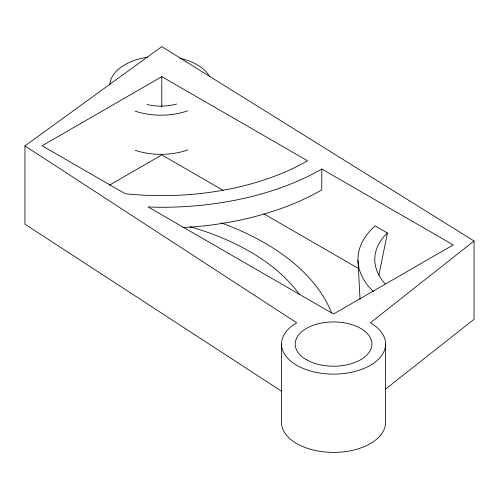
<?xml version="1.0" encoding="UTF-8"?>
<svg xmlns="http://www.w3.org/2000/svg" width="499" height="499" viewBox="0 0 499 499"><rect width="100%" height="100%" fill="white"/><g stroke="black" fill="none" stroke-linecap="round" stroke-linejoin="round"><path stroke-width="0.75" d="M378.897 275.223L387.399 232.996L375.073 225.879A107.547 62.094 0 0 0 373.395 291.553M387.399 232.996L383.993 236.489A90.724 52.383 0 0 0 385.191 283.862M474.05 241.005L370.345 322.816A52.046 30.046 0 0 1 370.345 365.312A52.046 30.046 0 0 1 296.737 365.312A52.046 30.046 0 0 1 296.737 322.816L24.95 145.908L161.801 46.607L474.05 241.005L474.05 319.285L385.596 389.07M161.801 76.653L42.103 145.758L125.212 193.743A206.075 118.974 0 0 0 307.515 160.784L161.801 76.653L161.801 106.88M109.35 185.216L161.801 154.933L223.215 190.393M321.786 169.024L453.235 244.909L333.544 314.014L148.072 206.935L157.765 207.26A226.259 130.632 0 0 0 321.786 169.024L321.786 189.894A226.259 130.632 0 0 1 182.721 227.6M263.709 213.772L358.201 268.325M281.71 391.316L24.95 224.188L24.95 145.908M357.964 260.397L360.053 299.275M385.59 344.067L385.59 422.347A52.046 30.046 0 0 1 333.544 452.393A52.046 30.046 0 0 1 281.492 422.347L281.492 344.067M189.982 226.689A228.704 132.042 0 0 1 299.225 294.192M221.088 222.86A249.749 144.192 0 0 1 331.542 312.811M187.693 110.822A51.135 29.522 0 0 1 135.241 111.177M109.836 84.799A51.135 29.522 0 0 1 147.492 57.179M179.777 58.215A51.135 29.522 0 0 1 209.624 76.621M187.693 149.962A51.135 29.522 0 0 1 135.241 150.318M176.609 104.023A35.454 20.465 0 0 1 147.105 104.503M306.423 359.723A38.348 22.143 0 0 0 370.582 349.799A38.348 22.143 0 0 0 323.614 322.678A38.348 22.143 0 0 0 306.423 359.723"/></g></svg>
